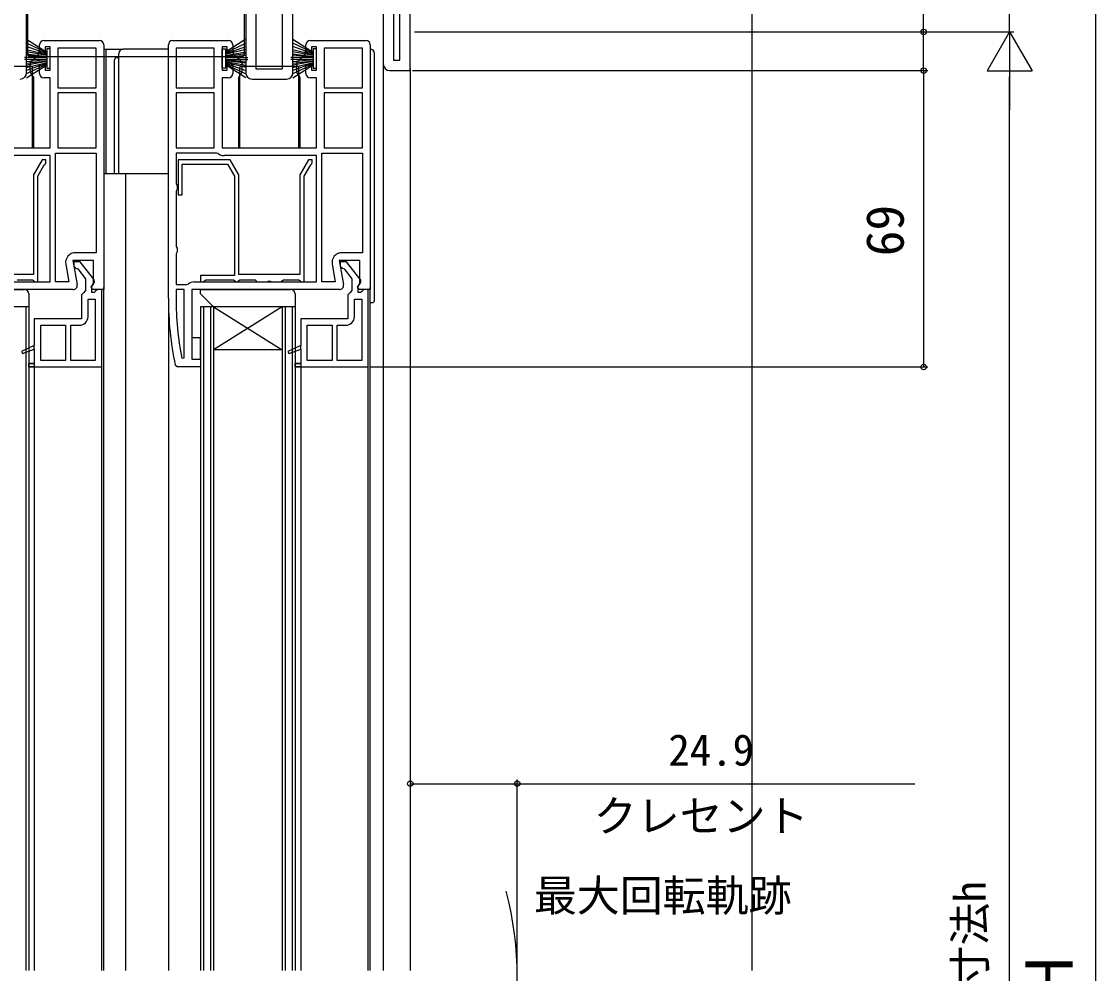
# Model space of a CAD drawing. Units: millimetres, scale not verified. Extents: x -525 to 525, y -783 to 779.
# Drawn here: x -364.7 to -114.8, y 128 to 349.6 of the extents above; entities that cross this region are included whole.
import ezdxf
from ezdxf.enums import TextEntityAlignment as Align

# ---------------------------------------------------------------- set-up
doc = ezdxf.new("R2010")
doc.units = ezdxf.units.MM
doc.header["$LTSCALE"] = 4
for name, color, linetype in [('0-2_YKK_11', 7, 'Continuous'), ('0-4_YKK_12', 2, 'Continuous'), ('0-5_YKK_13', 4, 'Continuous'), ('0-7_YKK_D', 6, 'Continuous'), ('0-9_YSS_K', 3, 'Continuous')]:
    doc.layers.add(name, color=color, linetype=linetype)
doc.styles.add('ＭＳ ゴシック', font='')
doc.styles.get('ＭＳ ゴシック').set_extended_font_data('MS Gothic')

msp = doc.modelspace()

# ---------------------------------------------------------------- linework, layer by layer
at = {"layer": '0-2_YKK_11'}
for p, q in [((-359.55, 345.2), (-346.55, 345.2)), ((-329.55, 345.2), (-316.55, 345.2)), ((-297.55, 345.2), (-284.55, 345.2)), ((-330.55, 285.2), (-330.55, 344.2)), ((-311.05, 336.2), (-303.05, 336.2)), ((-386.55, 289), (-358.05, 289)), ((-324.55, 289), (-296.05, 289)), ((-327.445, 271.25), (-326.85, 271.306))]:
    msp.add_line(p, q, dxfattribs=at)
for points in [[(-279.05, 338.2), (-274.25, 338.2), (-274.25, 373.2), (-259.25, 373.2), (-259.25, 377.2), (-261.75, 377.2), (-261.75, 375.7), (-274.25, 375.7), (-274.25, 377.2), (-324.25, 377.2), (-324.25, 407.2), (-326.75, 407.2), (-326.75, 387.2)], [(-363.55, 337.7), (-363.55, 357.7), (-362.05, 359.2), (-362.05, 360.2), (-363.55, 360.2), (-363.55, 363.2), (-312.55, 363.2), (-312.55, 360.2), (-314.05, 360.2), (-314.05, 359.2), (-312.55, 357.7), (-312.55, 337.7)], [(-301.55, 337.7), (-301.55, 363.2), (-280.55, 363.2), (-280.55, 339.7)], [(-360.55, 337.5), (-360.55, 339.5), (-359.25, 339.5), (-359.25, 338.3), (-358.05, 338.3), (-358.05, 343.7), (-359.25, 343.7), (-359.25, 342.5), (-360.55, 342.5), (-360.55, 344.2)], [(-345.55, 344.2), (-345.55, 287.2), (-348.173, 287.2), (-348.492, 287.776), (-347.95, 288.644), (-347.95, 294), (-352.757, 294), (-351.765, 288.374)], [(-315.55, 344.2), (-315.55, 342.5), (-316.85, 342.5), (-316.85, 343.7), (-318.05, 343.7), (-318.05, 338.3), (-316.85, 338.3), (-316.85, 339.5), (-315.55, 339.5), (-315.55, 337.5)], [(-298.55, 337.5), (-298.55, 339.5), (-297.25, 339.5), (-297.25, 338.3), (-296.05, 338.3), (-296.05, 343.7), (-297.25, 343.7), (-297.25, 342.5), (-298.55, 342.5), (-298.55, 344.2)], [(-283.55, 344.2), (-283.55, 287.2), (-286.173, 287.2), (-286.492, 287.776), (-285.95, 288.644), (-285.95, 294), (-290.757, 294), (-289.765, 288.374)], [(-378.55, 336.5), (-380.05, 336.5), (-380.05, 320.2), (-358.05, 320.2), (-358.05, 336.5), (-359.55, 336.5)], [(-316.55, 336.5), (-318.05, 336.5), (-318.05, 320.2), (-296.05, 320.2), (-296.05, 336.5), (-297.55, 336.5)], [(-358.05, 289), (-358.05, 318.4), (-379.55, 318.4)], [(-356.85, 289), (-356.85, 319), (-347.35, 319), (-347.35, 295.8), (-352.161, 295.8)], [(-318.973, 318.893), (-319.282, 319), (-328.75, 319), (-328.75, 311.866), (-328.5, 311.433), (-328.5, 310.567), (-328.75, 310.134), (-328.75, 297.266), (-328.5, 296.833), (-328.5, 295.967), (-328.75, 295.534), (-328.75, 288.4), (-326.282, 288.4), (-325.973, 288.507)], [(-296.05, 289), (-296.05, 318.4), (-317.55, 318.4)], [(-294.85, 289), (-294.85, 319), (-285.35, 319), (-285.35, 295.8), (-290.161, 295.8)], [(-360.95, 289), (-360.95, 313.632), (-359.421, 316.281), (-359.256, 316.415), (-359.05, 316.7), (-359.05, 317.4), (-359.929, 317.4), (-361.95, 313.9), (-361.95, 290.7), (-376.15, 290.7)], [(-298.95, 289), (-298.95, 313.632), (-297.421, 316.281), (-297.256, 316.415), (-297.05, 316.7), (-297.05, 317.4), (-297.929, 317.4), (-299.95, 313.9), (-299.95, 290.7), (-314.15, 290.7), (-314.15, 313.9), (-316.171, 317.4), (-328.25, 317.4), (-328.25, 309.3), (-327.35, 309.3), (-327.35, 316.4), (-316.748, 316.4), (-315.15, 313.632), (-315.15, 290.5), (-323.05, 290.5), (-323.05, 289), (-322.35, 289), (-322.05, 289.3), (-321.85, 289.5), (-315.35, 289.5), (-315.15, 289.3), (-314.85, 289), (-314.45, 289), (-314.15, 289.3), (-313.95, 289.5), (-310.35, 289.5), (-310.15, 289.3), (-309.85, 289), (-307.57, 289), (-307.31, 289.15), (-306.79, 289.15), (-306.53, 289), (-304.25, 289), (-303.95, 289.3), (-303.75, 289.5)], [(-347.962, 289.72), (-351.072, 293.7), (-352.55, 293.7), (-352.55, 292.7), (-352.049, 292.2), (-351.653, 292.008), (-349.85, 289.7), (-349.85, 286.995), (-350.3, 286.497), (-350.75, 286), (-350.75, 280.4), (-361.75, 280.4), (-361.75, 274.2), (-364.717, 272.816), (-364.53, 272.355), (-361.75, 273.317), (-361.75, 270), (-363.05, 270), (-363.05, 269.2), (-346.05, 269.2)], [(-354.426, 293.101), (-353.703, 289), (-356.85, 289)], [(-285.962, 289.72), (-289.072, 293.7), (-290.55, 293.7), (-290.55, 292.7), (-290.049, 292.2), (-289.653, 292.008), (-287.85, 289.7), (-287.85, 286.995), (-288.3, 286.497), (-288.75, 286), (-288.75, 280.4), (-299.75, 280.4), (-299.75, 274.2), (-302.717, 272.816), (-302.53, 272.355), (-299.75, 273.317), (-299.75, 270), (-301.05, 270), (-301.05, 269.2), (-284.05, 269.2)], [(-292.426, 293.101), (-291.703, 289), (-294.85, 289)], [(-365.75, 289.5), (-362.15, 289.5), (-361.95, 289.3), (-361.65, 289), (-360.95, 289)], [(-346.05, 269.2), (-346.05, 287.2), (-347.05, 287.2), (-347.546, 286.763), (-347.844, 286.5), (-348.35, 286.5), (-348.35, 287.904), (-348.15, 288.304)], [(-303.75, 289.5), (-300.15, 289.5), (-299.95, 289.3), (-299.65, 289), (-298.95, 289)], [(-284.05, 269.2), (-284.05, 287.2), (-285.05, 287.2), (-285.546, 286.763), (-285.844, 286.5), (-286.35, 286.5), (-286.35, 287.904), (-286.15, 288.304)], [(-352.75, 287.2), (-387.05, 287.2), (-387.05, 271), (-385.05, 271), (-385.05, 269.2), (-390.463, 269.2), (-390.953, 269.599)], [(-347.55, 285), (-347.55, 270.7), (-353.25, 270.7), (-353.25, 278.9), (-351.25, 278.9)], [(-349.25, 280.9), (-349.25, 285), (-347.55, 285)], [(-290.75, 287.2), (-325.05, 287.2), (-325.05, 271), (-323.05, 271), (-323.05, 269.2), (-328.463, 269.2), (-328.953, 269.599)], [(-326.85, 271.306), (-326.85, 287.2), (-328.75, 287.2), (-328.75, 285.2)], [(-285.55, 285), (-285.55, 270.7), (-291.25, 270.7), (-291.25, 278.9), (-289.25, 278.9)], [(-287.25, 280.9), (-287.25, 285), (-285.55, 285)]]:
    msp.add_lwpolyline(points, dxfattribs=at)
for points in [[(-310.15, 363.2), (-310.15, 338.6), (-303.95, 338.6), (-303.95, 363.2)], [(-278.15, 363.2), (-278.15, 340.6), (-276.65, 340.6), (-276.65, 363.2)], [(-347.35, 334.2), (-347.35, 343.4), (-356.25, 343.4), (-356.25, 334.2)], [(-328.75, 343.4), (-328.75, 334.2), (-319.85, 334.2), (-319.85, 343.4)], [(-285.35, 334.2), (-285.35, 343.4), (-294.25, 343.4), (-294.25, 334.2)], [(-356.25, 333), (-356.25, 320.2), (-347.35, 320.2), (-347.35, 333)], [(-328.75, 333), (-328.75, 320.2), (-319.85, 320.2), (-319.85, 333)], [(-294.25, 333), (-294.25, 320.2), (-285.35, 320.2), (-285.35, 333)], [(-360.25, 270.7), (-360.25, 278.9), (-354.45, 278.9), (-354.45, 270.7)], [(-298.25, 270.7), (-298.25, 278.9), (-292.45, 278.9), (-292.45, 270.7)], [(-361.75, 274.2), (-364.717, 272.816), (-364.53, 272.355), (-361.75, 273.317)], [(-299.75, 274.2), (-302.717, 272.816), (-302.53, 272.355), (-299.75, 273.317)], [(-363.05, 270), (-361.75, 270), (-361.75, 269.2), (-363.05, 269.2)], [(-301.05, 270), (-299.75, 270), (-299.75, 269.2), (-301.05, 269.2)]]:
    msp.add_lwpolyline(points, close=True, dxfattribs=at)
for centre, radius, start, end in [((-359.55, 344.2), 1, 90.00001, 179.99999), ((-346.55, 344.2), 1, 0.00001, 89.99999), ((-329.55, 344.2), 1, 90.00001, 179.99999), ((-316.55, 344.2), 1, 0.00001, 89.99999), ((-297.55, 344.2), 1, 90.00001, 179.99999), ((-284.55, 344.2), 1, 0.00001, 89.99999), ((-365.05, 337.7), 1.5, 270.00001, 359.99999), ((-359.55, 337.5), 1, 180.00001, 269.99999), ((-316.55, 337.5), 1, 270.00001, 359.99999), ((-311.05, 337.7), 1.5, 180.00001, 269.99999), ((-303.05, 337.7), 1.5, 270.00001, 359.99999), ((-297.55, 337.5), 1, 180.00001, 269.99999), ((-279.05, 339.7), 1.5, 180.00001, 269.99999), ((-317.55, 320.7), 2.3, 231.7868, 270), ((-352.161, 293.5), 2.3, 90.00001, 189.99999), ((-290.161, 293.5), 2.3, 90.00001, 189.99999), ((-352.75, 288.2), 1, 270, 9.99998), ((-348.75, 289.104), 1, 306.86989, 37.99998), ((-324.55, 286.7), 2.3, 90, 128.2132), ((-290.75, 288.2), 1, 270, 9.99998), ((-286.75, 289.104), 1, 306.86989, 37.99998), ((-253.55, 285.2), 77, 180, 191.68989), ((-253.55, 285.2), 75.2, 179.99999, 190.69052), ((-351.25, 280.9), 2, 270.00001, 359.99999), ((-289.25, 280.9), 2, 270.00001, 359.99999)]:
    msp.add_arc(centre, radius, start, end, dxfattribs=at)
at = {"layer": '0-4_YKK_12'}
for p, q in [((-280.55, 339.7), (-280.55, 128.7)), ((-274.25, 338.7), (-274.25, 128.7)), ((-340.55, 314.2), (-340.55, 128.7)), ((-345.55, 128.7), (-345.55, 287.7)), ((-283.55, 128.7), (-283.55, 287.7)), ((-330.55, 285.2), (-330.55, 128.7)), ((-363.05, 283.2), (-385.05, 283.2)), ((-363.75, 283.2), (-363.75, 128.7)), ((-363.05, 283.2), (-363.05, 128.7)), ((-301.05, 283.2), (-323.05, 283.2)), ((-323.05, 283.2), (-323.05, 128.7)), ((-322.35, 283.2), (-322.35, 128.7)), ((-320.75, 283.2), (-320.75, 128.7)), ((-304.05, 283.2), (-320.05, 273.2)), ((-320.05, 283.2), (-320.05, 128.7)), ((-304.05, 283.2), (-304.05, 128.7)), ((-303.35, 283.2), (-303.35, 128.7)), ((-301.75, 283.2), (-301.75, 128.7)), ((-301.05, 283.2), (-301.05, 128.7)), ((-361.75, 269.2), (-361.75, 128.7)), ((-346.05, 128.7), (-346.05, 269.7)), ((-299.75, 269.2), (-299.75, 128.7)), ((-284.05, 128.7), (-284.05, 269.7))]:
    msp.add_line(p, q, dxfattribs=at)
msp.add_lwpolyline([(-320.05, 283.2), (-304.05, 273.2), (-320.05, 273.2)], dxfattribs=at)
msp.add_arc((-329.35, 127.2), 80, 345.52248, 14.47751, dxfattribs=at)
at = {"layer": '0-5_YKK_13'}
for p, q in [((-363.25, 342), (-363.25, 358.1)), ((-312.85, 342), (-312.85, 358.1)), ((-363.55, 345.472), (-358.85, 342.5)), ((-312.55, 345.472), (-317.25, 342.5)), ((-301.55, 345.472), (-296.85, 342.5)), ((-358.85, 342.3), (-363.55, 344.558)), ((-358.85, 342.1), (-363.55, 343.764)), ((-363.55, 343.089), (-358.85, 341.9)), ((-358.85, 341.7), (-363.55, 342.532)), ((-358.05, 338.75), (-358.05, 343.25)), ((-345.55, 343.2), (-345.05, 343.2)), ((-345.05, 343.2), (-341.05, 343.2)), ((-345.05, 314.2), (-345.05, 343.2)), ((-331.55, 343.2), (-341.05, 343.2)), ((-330.55, 343.2), (-331.55, 343.2)), ((-318.05, 338.75), (-318.05, 343.25)), ((-317.25, 342.3), (-312.55, 344.558)), ((-317.25, 342.1), (-312.55, 343.764)), ((-312.55, 343.089), (-317.25, 341.9)), ((-317.25, 341.7), (-312.55, 342.532)), ((-296.85, 342.3), (-301.55, 344.558)), ((-296.85, 342.1), (-301.55, 343.764)), ((-301.55, 343.089), (-296.85, 341.9)), ((-296.85, 341.7), (-301.55, 342.532)), ((-296.05, 338.75), (-296.05, 343.25)), ((-358.85, 341.2), (-364.05, 341.2)), ((-358.85, 340.8), (-364.05, 340.8)), ((-363.55, 342.094), (-358.85, 341.5)), ((-358.85, 341.3), (-363.55, 341.775)), ((-358.85, 340.7), (-363.55, 340.225)), ((-363.55, 339.906), (-358.85, 340.5)), ((-358.85, 340.3), (-363.55, 339.468)), ((-363.55, 338.911), (-358.85, 340.1)), ((-362.75, 341.5), (-313.35, 341.5)), ((-362.214, 340.65), (-360.929, 341.728)), ((-360.75, 342.111), (-360.75, 342.2)), ((-343.054, 314.2), (-343.054, 340.704)), ((-342.554, 341.204), (-342.05, 341.204)), ((-342.05, 314.2), (-342.05, 342.2)), ((-312.55, 342.094), (-317.25, 341.5)), ((-317.25, 341.3), (-312.55, 341.775)), ((-317.25, 341.2), (-312.05, 341.2)), ((-317.25, 340.8), (-312.05, 340.8)), ((-317.25, 340.7), (-312.55, 340.225)), ((-312.55, 339.906), (-317.25, 340.5)), ((-317.25, 340.3), (-312.55, 339.468)), ((-312.55, 338.911), (-317.25, 340.1)), ((-315.35, 342.111), (-315.35, 342.2)), ((-313.886, 340.65), (-315.171, 341.728)), ((-296.85, 341.2), (-302.05, 341.2)), ((-296.85, 340.8), (-302.05, 340.8)), ((-301.55, 342.094), (-296.85, 341.5)), ((-296.85, 341.3), (-301.55, 341.775)), ((-296.85, 340.7), (-301.55, 340.225)), ((-301.55, 339.906), (-296.85, 340.5)), ((-296.85, 340.3), (-301.55, 339.468)), ((-301.55, 338.911), (-296.85, 340.1)), ((-298.929, 341.728), (-300.214, 340.65)), ((-298.75, 342.2), (-298.75, 342.111)), ((-282.55, 284.7), (-282.55, 342.2)), ((-375.65, 339.199), (-362.45, 339.199)), ((-358.85, 339.9), (-363.55, 338.236)), ((-358.85, 339.7), (-363.55, 337.442)), ((-363.55, 336.528), (-358.85, 339.5)), ((-362.75, 338.246), (-362.75, 339.501)), ((-362.15, 320.2), (-362.15, 338.899)), ((-317.25, 339.9), (-312.55, 338.236)), ((-317.25, 339.7), (-312.55, 337.442)), ((-312.55, 336.528), (-317.25, 339.5)), ((-313.95, 320.2), (-313.95, 338.899)), ((-313.65, 339.199), (-300.45, 339.199)), ((-313.35, 338.246), (-313.35, 339.501)), ((-296.85, 339.9), (-301.55, 338.236)), ((-296.85, 339.7), (-301.55, 337.442)), ((-301.55, 336.528), (-296.85, 339.5)), ((-300.75, 339.501), (-300.75, 338.246)), ((-300.15, 320.2), (-300.15, 338.899)), ((-361.95, 336.747), (-362.399, 337.282)), ((-361.95, 336.747), (-361.95, 334)), ((-314.15, 334), (-314.15, 336.565)), ((-314.033, 336.886), (-313.85, 337.104)), ((-313.85, 337.104), (-313.701, 337.282)), ((-300.399, 337.282), (-300.25, 337.104)), ((-300.25, 337.104), (-300.067, 336.886)), ((-299.95, 336.565), (-299.95, 334)), ((-361.95, 334), (-361.95, 320.2)), ((-314.15, 320.2), (-314.15, 334)), ((-299.95, 334), (-299.95, 320.2)), ((-345.55, 314.2), (-342.05, 314.2)), ((-342.05, 314.2), (-330.55, 314.2)), ((-320.05, 283.2), (-323.05, 286.2)), ((-283.55, 284.2), (-283.05, 284.2))]:
    msp.add_line(p, q, dxfattribs=at)
for points in [[(-358.05, 343.25), (-358.85, 343.25), (-358.85, 338.75), (-358.05, 338.75)], [(-318.05, 343.25), (-317.25, 343.25), (-317.25, 338.75), (-318.05, 338.75)], [(-296.05, 343.25), (-296.85, 343.25), (-296.85, 338.75), (-296.05, 338.75)], [(-385.05, 286.2), (-385.05, 287.2), (-364.05, 287.2)], [(-363.05, 286.2), (-363.05, 283.2), (-382.05, 283.2)], [(-323.05, 286.2), (-323.05, 287.2), (-302.05, 287.2)], [(-301.05, 286.2), (-301.05, 283.2), (-320.05, 283.2)]]:
    msp.add_lwpolyline(points, dxfattribs=at)
msp.add_lwpolyline([(-323.05, 276), (-325.05, 276), (-325.05, 271), (-323.05, 271)], close=True, dxfattribs=at)
for centre, radius, start, end in [((-341.05, 342.2), 1, 90, 180), ((-316.35, 342.2), 1, 0, 39.45302), ((-297.75, 342.2), 1, 140.54698, 180), ((-283.55, 342.2), 1, 0, 90), ((-362.75, 342), 0.5, 180, 270), ((-342.554, 340.704), 0.5, 90.00511, 179.99489), ((-314.85, 342.111), 0.5, 180, 230), ((-314.85, 339.501), 1.5, 0, 50), ((-313.35, 342), 0.5, 270, 0), ((-299.25, 339.501), 1.5, 130, 180), ((-299.25, 342.111), 0.5, 310, 0), ((-362.45, 338.899), 0.3, 0, 90), ((-313.65, 338.899), 0.3, 90, 180), ((-314.85, 338.246), 1.5, 320, 360), ((-299.25, 338.246), 1.5, 180, 220), ((-300.45, 338.899), 0.3, 0, 90), ((-313.65, 336.565), 0.5, 140, 180), ((-300.45, 336.565), 0.5, 0, 40), ((-364.05, 286.2), 1, 0, 90), ((-302.05, 286.2), 1, 0, 90), ((-283.05, 284.7), 0.5, 270, 0)]:
    msp.add_arc(centre, radius, start, end, dxfattribs=at)
for centre, major_axis, ratio, start_param, end_param in [((-359.75, 342.2), (1, 0), 0.999848, 2.4530459, 3.1415927), ((-361.25, 339.5), (1.36, -0.634), 0.999815, 2.7053314, 3.5778539), ((-361.25, 342.111), (-0.453, 0.211), 0.999815, 2.7053314, 3.5778539), ((-361.25, 338.246), (1.41, 0.513), 0.999828, 2.7925822, 3.4906031)]:
    msp.add_ellipse(centre, major_axis=major_axis, ratio=ratio, start_param=start_param, end_param=end_param, dxfattribs=at)
at = {"layer": '0-7_YKK_D'}
for p, q in [((-134.75, 347.2), (-134.75, 377.2)), ((-114.75, 366.7), (-114.75, -112.3)), ((-273.25, 347.2), (-153.75, 347.2)), ((-272.25, 347.2), (-133.75, 347.2)), ((-272.25, 347.2), (-133.75, 347.2)), ((-134.75, 347.2), (-140, 338.107)), ((-134.75, 347.2), (-129.5, 338.107)), ((-134.75, 347.2), (-134.75, 329.013)), ((-273.75, 338.2), (-153.75, 338.2)), ((-273.75, 338.2), (-153.75, 338.2)), ((-154.75, 338.2), (-154.75, 269.2)), ((-140, 338.107), (-129.5, 338.107)), ((-134.75, -72.3), (-134.75, 336.7)), ((-283.55, 269.2), (-153.75, 269.2)), ((-249.35, 128.2), (-249.35, 173.2))]:
    msp.add_line(p, q, dxfattribs=at)
for points in [[(-154.75, 338.2), (-154.75, 347.2), (-154.75, 360.568)], [(-274.25, 172.2), (-249.35, 172.2), (-156.834, 172.2)]]:
    msp.add_lwpolyline(points, dxfattribs=at)
for centre in [(-154.75, 347.2), (-154.75, 338.2), (-154.75, 338.2), (-154.75, 269.2), (-274.25, 172.2), (-249.35, 172.2)]:
    msp.add_circle(centre, 0.637, dxfattribs=at)
at = {"layer": '0-9_YSS_K'}
msp.add_line((-194.75, 361.7), (-194.75, 128.7), dxfattribs=at)

# ---------------------------------------------------------------- texts
at = {"layer": '0-7_YKK_D', "style": 'ＭＳ ゴシック'}
for s, height, p in [('69', 8.798, (-156.75, 294.973)), ('内法基準寸法h', 7.331, (-138.114, 84.53)), ('Ｈ', 11, (-116.75, 118.848))]:
    msp.add_text(s, height=height, rotation=90, dxfattribs=at).set_placement(p, align=Align.BOTTOM_LEFT)
for s, p in [('24.9', (-214.175, 174.2)), ('クレセント', (-231.533, 158.836)), ('最大回転軌跡', (-245.482, 140.295))]:
    msp.add_text(s, height=7.331, dxfattribs=at).set_placement(p, align=Align.BOTTOM_LEFT)

doc.saveas('drawing.dxf')
